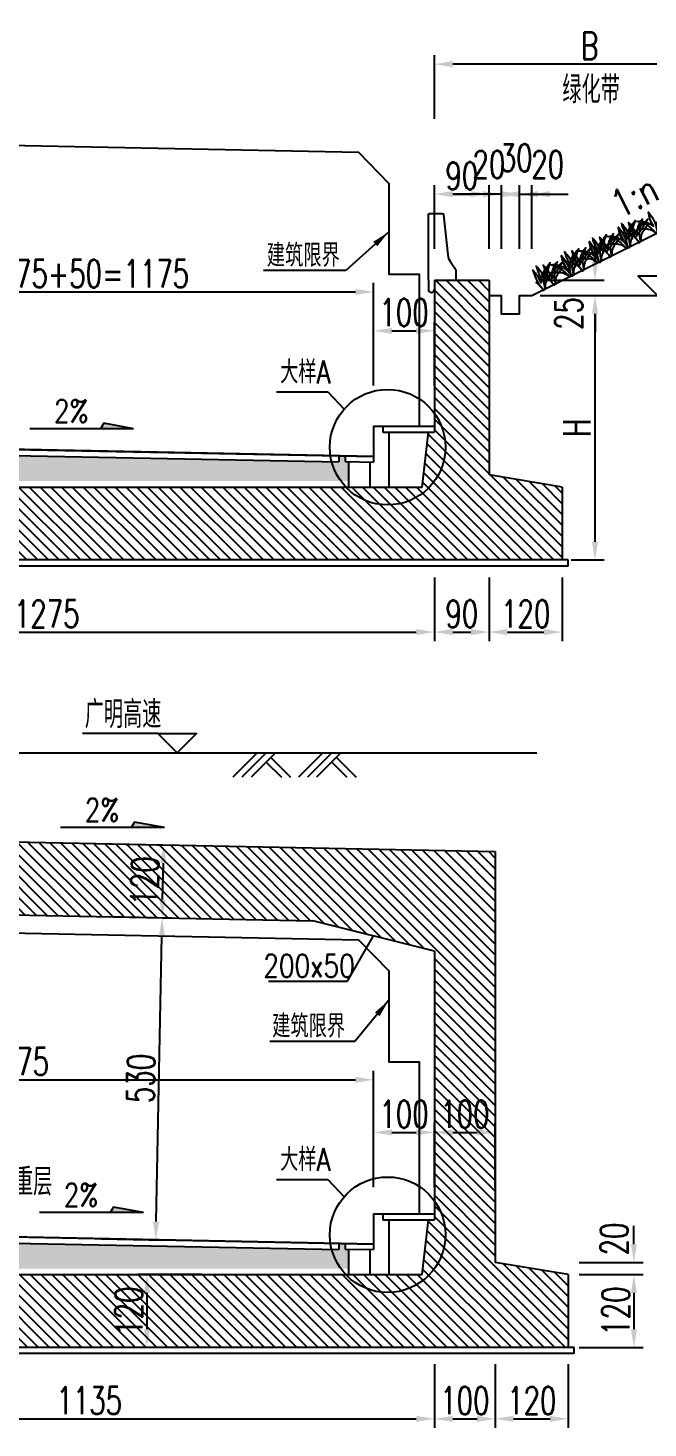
# Model space of a CAD drawing. Header units: millimetres. Extents: x -5615 to 11854, y -4751 to 15404.
# Drawn here: x 2190 to 3209, y -2188 to 115 of the extents above; entities that cross this region are included whole.
import ezdxf
from ezdxf.enums import TextEntityAlignment as Align

# ---------------------------------------------------------------- set-up
doc = ezdxf.new("R2010")
doc.units = ezdxf.units.MM
doc.header["$LTSCALE"] = 0.25
doc.header["$MEASUREMENT"] = 0
for name, color, linetype in [('3', 3, 'Continuous'), ('填充', 8, 'Continuous'), ('尺寸', 7, 'Continuous'), ('建筑限界', 9, 'Continuous'), ('文字', 7, 'Continuous'), ('标注', 7, 'Continuous'), ('次轮廓线', 7, 'Continuous'), ('轮廓线', 1, 'Continuous')]:
    doc.layers.add(name, color=color, linetype=linetype)
doc.styles.get("Standard").update_dxf_attribs({"font": 'simplex1.shx', "width": 0.7, "bigfont": 'hztxt.shx'})
doc.dimstyles.new('150', dxfattribs={"dimscale": 15, "dimtxt": 3, "dimasz": 2, "dimexe": 1, "dimexo": 1, "dimgap": 0.5, "dimtad": 1, "dimdec": 1, "dimdsep": 46, "dimtxsty": 'Standard', "dimcen": 0.5, "dimadec": 0, "dimazin": 0, "dimtfac": 1, "dimtdec": 1, "dimtofl": 0, "dimtmove": 2, "dimatfit": 3, "dimfxl": 0, "dimtolj": 1, "dimtzin": 0, "dimarcsym": 0})

# ---------------------------------------------------------------- blocks, each defined once
blk = doc.blocks.new('*D5')
at = {"layer": '标注', "color": 0, "lineweight": -2}
for p, q in [((1582.9, -788.8), (1582.9, -893.8)), ((2857.9, -788.8), (2857.9, -893.8)), ((1612.9, -878.8), (2827.9, -878.8))]:
    blk.add_line(p, q, dxfattribs=at)
at = {"layer": '标注', "color": 0}
for points in [[(1612.9, -873.8), (1612.9, -883.8), (1582.9, -878.8)], [(2827.9, -873.8), (2827.9, -883.8), (2857.9, -878.8)]]:
    blk.add_solid(points, dxfattribs=at)
at = {"layer": '标注', "color": 0, "insert": (2220.4, -848.8), "char_height": 45, "attachment_point": 5}
blk.add_mtext('\\A1;1275', dxfattribs=at)
blk = doc.blocks.new('*D6')
at = {"layer": '标注', "color": 0, "lineweight": -2}
for p, q in [((2857.9, -788.8), (2857.9, -893.8)), ((2947.9, -788.8), (2947.9, -893.8)), ((2887.9, -878.8), (2917.9, -878.8))]:
    blk.add_line(p, q, dxfattribs=at)
at = {"layer": '标注', "color": 0}
for points in [[(2887.9, -873.8), (2887.9, -883.8), (2857.9, -878.8)], [(2917.9, -873.8), (2917.9, -883.8), (2947.9, -878.8)]]:
    blk.add_solid(points, dxfattribs=at)
at = {"layer": '标注', "color": 0, "insert": (2902.9, -848.8), "char_height": 45, "attachment_point": 5}
blk.add_mtext('\\A1;90', dxfattribs=at)
blk = doc.blocks.new('*D7')
at = {"layer": '标注', "color": 0, "lineweight": -2}
for p, q in [((2947.9, -788.8), (2947.9, -893.8)), ((3067.9, -788.8), (3067.9, -893.8)), ((2977.9, -878.8), (3037.9, -878.8))]:
    blk.add_line(p, q, dxfattribs=at)
at = {"layer": '标注', "color": 0}
for points in [[(2977.9, -873.8), (2977.9, -883.8), (2947.9, -878.8)], [(3037.9, -873.8), (3037.9, -883.8), (3067.9, -878.8)]]:
    blk.add_solid(points, dxfattribs=at)
at = {"layer": '标注', "color": 0, "insert": (3007.9, -848.8), "char_height": 45, "attachment_point": 5}
blk.add_mtext('\\A1;120', dxfattribs=at)
blk = doc.blocks.new('*D15')
at = {"layer": '标注', "color": 0, "lineweight": -2}
for p, q in [((2857.9, -248.5), (2857.9, -143.5)), ((2887.9, -158.5), (2917.9, -158.5)), ((2947.9, -248.5), (2947.9, -143.5))]:
    blk.add_line(p, q, dxfattribs=at)
at = {"layer": '标注', "color": 0}
for points in [[(2887.9, -153.5), (2887.9, -163.5), (2857.9, -158.5)], [(2917.9, -153.5), (2917.9, -163.5), (2947.9, -158.5)]]:
    blk.add_solid(points, dxfattribs=at)
at = {"layer": '标注', "color": 0, "insert": (2902.9, -128.5), "char_height": 45, "attachment_point": 5}
blk.add_mtext('\\A1;90', dxfattribs=at)
blk = doc.blocks.new('*D16')
at = {"layer": '标注', "color": 0, "lineweight": -2}
for p, q in [((1582.9, -409.3), (1582.9, -304.3)), ((1612.9, -319.3), (2727.9, -319.3)), ((2757.9, -409.3), (2757.9, -304.3))]:
    blk.add_line(p, q, dxfattribs=at)
at = {"layer": '标注', "color": 0}
for points in [[(1612.9, -314.3), (1612.9, -324.3), (1582.9, -319.3)], [(2727.9, -314.3), (2727.9, -324.3), (2757.9, -319.3)]]:
    blk.add_solid(points, dxfattribs=at)
at = {"layer": '标注', "color": 0, "insert": (2170.4, -289.3), "char_height": 45, "attachment_point": 5}
blk.add_mtext('\\A1;50+2x350+375+50=1175', dxfattribs=at)
blk = doc.blocks.new('*D17')
at = {"layer": '标注', "color": 0, "lineweight": -2}
for p, q in [((2757.9, -473.3), (2757.9, -368.3)), ((2857.9, -473.3), (2857.9, -368.3)), ((2787.9, -383.3), (2827.9, -383.3))]:
    blk.add_line(p, q, dxfattribs=at)
at = {"layer": '标注', "color": 0}
for points in [[(2787.9, -378.3), (2787.9, -388.3), (2757.9, -383.3)], [(2827.9, -378.3), (2827.9, -388.3), (2857.9, -383.3)]]:
    blk.add_solid(points, dxfattribs=at)
at = {"layer": '标注', "color": 0, "insert": (2807.9, -353.3), "char_height": 45, "attachment_point": 5}
blk.add_mtext('\\A1;100', dxfattribs=at)
blk = doc.blocks.new('*D26')
at = {"layer": '标注', "color": 0, "lineweight": -2}
for p, q in [((1722.9, -2083), (1722.9, -2188)), ((2857.9, -2083), (2857.9, -2188)), ((1752.9, -2173), (2827.9, -2173))]:
    blk.add_line(p, q, dxfattribs=at)
at = {"layer": '标注', "color": 0}
for points in [[(1752.9, -2168), (1752.9, -2178), (1722.9, -2173)], [(2827.9, -2168), (2827.9, -2178), (2857.9, -2173)]]:
    blk.add_solid(points, dxfattribs=at)
at = {"layer": '标注', "color": 0, "insert": (2290.4, -2143), "char_height": 45, "attachment_point": 5}
blk.add_mtext('\\A1;1135', dxfattribs=at)
blk = doc.blocks.new('*D27')
at = {"layer": '标注', "color": 0, "lineweight": -2}
for p, q in [((2857.9, -2083), (2857.9, -2188)), ((2957.9, -2083), (2957.9, -2188)), ((2887.9, -2173), (2927.9, -2173))]:
    blk.add_line(p, q, dxfattribs=at)
at = {"layer": '标注', "color": 0}
for points in [[(2887.9, -2168), (2887.9, -2178), (2857.9, -2173)], [(2927.9, -2168), (2927.9, -2178), (2957.9, -2173)]]:
    blk.add_solid(points, dxfattribs=at)
at = {"layer": '标注', "color": 0, "insert": (2907.9, -2143), "char_height": 45, "attachment_point": 5}
blk.add_mtext('\\A1;100', dxfattribs=at)
blk = doc.blocks.new('*D28')
at = {"layer": '标注', "color": 0, "lineweight": -2}
for p, q in [((2957.9, -2083), (2957.9, -2188)), ((3077.9, -2083), (3077.9, -2188)), ((2987.9, -2173), (3047.9, -2173))]:
    blk.add_line(p, q, dxfattribs=at)
at = {"layer": '标注', "color": 0}
for points in [[(2987.9, -2168), (2987.9, -2178), (2957.9, -2173)], [(3047.9, -2168), (3047.9, -2178), (3077.9, -2173)]]:
    blk.add_solid(points, dxfattribs=at)
at = {"layer": '标注', "color": 0, "insert": (3017.9, -2143), "char_height": 45, "attachment_point": 5}
blk.add_mtext('\\A1;120', dxfattribs=at)
blk = doc.blocks.new('*D21')
at = {"layer": '标注', "color": 0, "lineweight": -2}
for p, q in [((1582.9, -1705.3), (1582.9, -1600.3)), ((2757.9, -1705.3), (2757.9, -1600.3)), ((1612.9, -1615.3), (2727.9, -1615.3))]:
    blk.add_line(p, q, dxfattribs=at)
at = {"layer": '标注', "color": 0}
for points in [[(1612.9, -1610.3), (1612.9, -1620.3), (1582.9, -1615.3)], [(2727.9, -1610.3), (2727.9, -1620.3), (2757.9, -1615.3)]]:
    blk.add_solid(points, dxfattribs=at)
at = {"layer": '标注', "color": 0, "insert": (2170.4, -1585.3), "char_height": 45, "attachment_point": 5}
blk.add_mtext('\\A1;1175', dxfattribs=at)
blk = doc.blocks.new('*D22')
at = {"layer": '标注', "color": 0, "lineweight": -2}
for p, q in [((2757.9, -1791.8), (2757.9, -1686.8)), ((2787.9, -1701.8), (2827.9, -1701.8)), ((2857.9, -1791.8), (2857.9, -1686.8))]:
    blk.add_line(p, q, dxfattribs=at)
at = {"layer": '标注', "color": 0}
for points in [[(2787.9, -1696.8), (2787.9, -1706.8), (2757.9, -1701.8)], [(2827.9, -1696.8), (2827.9, -1706.8), (2857.9, -1701.8)]]:
    blk.add_solid(points, dxfattribs=at)
at = {"layer": '标注', "color": 0, "insert": (2807.9, -1671.8), "char_height": 45, "attachment_point": 5}
blk.add_mtext('\\A1;100', dxfattribs=at)
blk = doc.blocks.new('箭头')
at = {"layer": '尺寸'}
blk.add_hatch(color=256, dxfattribs=at).paths.add_polyline_path([(0, 0), (-0.35, 0.6), (-3.63, 0)])
for p, q in [((-3.63, 0), (-0.35, 0.6)), ((-3.63, 0), (7.74, 0)), ((-0.35, 0.6), (0, 0))]:
    blk.add_line(p, q, dxfattribs=at)
blk = doc.blocks.new('*D34')
at = {"layer": '标注', "color": 0, "lineweight": -2}
for p, q in [((2322.9, -1227), (2427.8, -1229.1)), ((2411, -1318.7), (2412.2, -1258.8)), ((2320.5, -1346.9), (2425.4, -1349))]:
    blk.add_line(p, q, dxfattribs=at)
at = {"layer": '标注', "color": 0}
for points in [[(2407.2, -1258.7), (2417.2, -1258.9), (2412.8, -1228.8)], [(2406, -1318.6), (2416, -1318.8), (2410.4, -1348.7)]]:
    blk.add_solid(points, dxfattribs=at)
at = {"layer": '标注', "color": 0, "insert": (2381.6, -1288.2), "char_height": 45, "attachment_point": 5, "rotation": 88.8542}
blk.add_mtext('\\A1;120', dxfattribs=at)
blk = doc.blocks.new('*D36')
at = {"layer": '标注', "color": 0, "lineweight": -2}
for p, q in [((2857.9, -1791.8), (2857.9, -1686.8)), ((2887.9, -1701.8), (2927.9, -1701.8)), ((2957.9, -1791.8), (2957.9, -1686.8))]:
    blk.add_line(p, q, dxfattribs=at)
at = {"layer": '标注', "color": 0}
for points in [[(2887.9, -1696.8), (2887.9, -1706.8), (2857.9, -1701.8)], [(2927.9, -1696.8), (2927.9, -1706.8), (2957.9, -1701.8)]]:
    blk.add_solid(points, dxfattribs=at)
at = {"layer": '标注', "color": 0, "insert": (2907.9, -1671.8), "char_height": 45, "attachment_point": 5}
blk.add_mtext('\\A1;100', dxfattribs=at)
blk = doc.blocks.new('*D37')
at = {"layer": '标注', "color": 0, "lineweight": -2}
for p, q in [((3185.9, -1885.7), (3185.9, -1855.7)), ((3095.9, -1915.7), (3200.9, -1915.7)), ((3095.9, -1935.7), (3200.9, -1935.7)), ((3185.9, -1965.7), (3185.9, -1995.7))]:
    blk.add_line(p, q, dxfattribs=at)
at = {"layer": '标注', "color": 0}
for points in [[(3180.9, -1885.7), (3190.9, -1885.7), (3185.9, -1915.7)], [(3180.9, -1965.7), (3190.9, -1965.7), (3185.9, -1935.7)]]:
    blk.add_solid(points, dxfattribs=at)
at = {"layer": '标注', "color": 0, "insert": (3153.6, -1877.1), "char_height": 45, "attachment_point": 5, "rotation": 90}
blk.add_mtext('\\A1;20', dxfattribs=at)
blk = doc.blocks.new('*D38')
at = {"layer": '标注', "color": 0, "lineweight": -2}
for p, q in [((3095.9, -1935.7), (3200.9, -1935.7)), ((3185.9, -1965.7), (3185.9, -2025.7)), ((3095.9, -2055.7), (3200.9, -2055.7))]:
    blk.add_line(p, q, dxfattribs=at)
at = {"layer": '标注', "color": 0}
for points in [[(3180.9, -1965.7), (3190.9, -1965.7), (3185.9, -1935.7)], [(3180.9, -2025.7), (3190.9, -2025.7), (3185.9, -2055.7)]]:
    blk.add_solid(points, dxfattribs=at)
at = {"layer": '标注', "color": 0, "insert": (3155.9, -1995.7), "char_height": 45, "attachment_point": 5, "rotation": 90}
blk.add_mtext('\\A1;120', dxfattribs=at)
blk = doc.blocks.new('*D148')
at = {"layer": '标注', "color": 0, "lineweight": -2}
for p, q in [((2320.5, -1346.9), (2425.4, -1349)), ((2400.4, -1848.5), (2409.8, -1378.7)), ((2309.9, -1876.7), (2414.8, -1878.8))]:
    blk.add_line(p, q, dxfattribs=at)
at = {"layer": '标注', "color": 0}
for points in [[(2404.8, -1378.6), (2414.8, -1378.8), (2410.4, -1348.7)], [(2395.4, -1848.4), (2405.4, -1848.6), (2399.8, -1878.5)]]:
    blk.add_solid(points, dxfattribs=at)
at = {"layer": '标注', "color": 0, "insert": (2375.1, -1613), "char_height": 45, "attachment_point": 5, "rotation": 88.8542}
blk.add_mtext('\\A1;530', dxfattribs=at)
blk = doc.blocks.new('*D154')
at = {"layer": '标注', "color": 0, "lineweight": -2}
for p, q in [((2475.3, -1935.7), (2370.3, -1935.7)), ((2385.3, -1965.7), (2385.3, -2025.7)), ((2475.3, -2055.7), (2370.3, -2055.7))]:
    blk.add_line(p, q, dxfattribs=at)
at = {"layer": '标注', "color": 0}
for points in [[(2380.3, -1965.7), (2390.3, -1965.7), (2385.3, -1935.7)], [(2380.3, -2025.7), (2390.3, -2025.7), (2385.3, -2055.7)]]:
    blk.add_solid(points, dxfattribs=at)
at = {"layer": '标注', "color": 0, "insert": (2355.3, -1995.7), "char_height": 45, "attachment_point": 5, "rotation": 90}
blk.add_mtext('\\A1;120', dxfattribs=at)
blk = doc.blocks.new('*D156')
at = {"layer": '标注', "color": 0, "lineweight": -2}
for p, q in [((2146.3, -640.2), (2041.3, -640.2)), ((2056.3, -730.2), (2056.3, -670.2)), ((2146.3, -760.2), (2041.3, -760.2))]:
    blk.add_line(p, q, dxfattribs=at)
at = {"layer": '标注', "color": 0}
for points in [[(2051.3, -670.2), (2061.3, -670.2), (2056.3, -640.2)], [(2051.3, -730.2), (2061.3, -730.2), (2056.3, -760.2)]]:
    blk.add_solid(points, dxfattribs=at)
at = {"layer": '标注', "color": 0, "insert": (2026.3, -700.2), "char_height": 45, "attachment_point": 5, "rotation": 90}
blk.add_mtext('\\A1;120', dxfattribs=at)
blk = doc.blocks.new('*D243')
at = {"layer": '标注', "color": 0, "lineweight": -2}
for p, q in [((3031.9, -325.2), (3136.9, -325.2)), ((3121.9, -730.2), (3121.9, -355.2)), ((3082.9, -760.2), (3136.9, -760.2))]:
    blk.add_line(p, q, dxfattribs=at)
at = {"layer": '标注', "color": 0}
for points in [[(3116.9, -355.2), (3126.9, -355.2), (3121.9, -325.2)], [(3116.9, -730.2), (3126.9, -730.2), (3121.9, -760.2)]]:
    blk.add_solid(points, dxfattribs=at)
at = {"layer": '标注', "color": 0, "insert": (3091.9, -542.7), "char_height": 45, "attachment_point": 5, "rotation": 90}
blk.add_mtext('\\A1;H', dxfattribs=at)
blk = doc.blocks.new('*D259')
at = {"layer": '标注', "color": 0, "lineweight": -2}
for p, q in [((2857.9, -34.7), (2857.9, 70.3)), ((3367.9, -34.7), (3367.9, 70.3)), ((3337.9, 55.3), (2887.9, 55.3))]:
    blk.add_line(p, q, dxfattribs=at)
at = {"layer": '标注', "color": 0}
for points in [[(2887.9, 60.3), (2887.9, 50.3), (2857.9, 55.3)], [(3337.9, 60.3), (3337.9, 50.3), (3367.9, 55.3)]]:
    blk.add_solid(points, dxfattribs=at)
at = {"layer": '标注', "color": 0, "insert": (3112.9, 85.3), "char_height": 45, "attachment_point": 5}
blk.add_mtext('\\A1;B', dxfattribs=at)
blk = doc.blocks.new('*D269')
at = {"layer": '标注', "color": 0, "lineweight": -2}
for p, q in [((3121.9, -270.2), (3121.9, -240.2)), ((3031.9, -300.2), (3136.9, -300.2)), ((3032.9, -325.2), (3136.9, -325.2)), ((3121.9, -355.2), (3121.9, -385.2))]:
    blk.add_line(p, q, dxfattribs=at)
at = {"layer": '标注', "color": 0}
for points in [[(3116.9, -270.2), (3126.9, -270.2), (3121.9, -300.2)], [(3116.9, -355.2), (3126.9, -355.2), (3121.9, -325.2)]]:
    blk.add_solid(points, dxfattribs=at)
at = {"layer": '标注', "color": 0, "insert": (3078.7, -354.8), "char_height": 45, "attachment_point": 5, "rotation": 90}
blk.add_mtext('\\A1;25', dxfattribs=at)
blk = doc.blocks.new('*D293')
at = {"color": 0, "lineweight": -2}
for p, q in [((2917.9, -158.5), (2887.9, -158.5)), ((2947.9, -248.5), (2947.9, -143.5)), ((2967.9, -248.5), (2967.9, -143.5)), ((2997.9, -158.5), (3027.9, -158.5))]:
    blk.add_line(p, q, dxfattribs=at)
at = {"color": 0}
for points in [[(2917.9, -153.5), (2917.9, -163.5), (2947.9, -158.5)], [(2997.9, -153.5), (2997.9, -163.5), (2967.9, -158.5)]]:
    blk.add_solid(points, dxfattribs=at)
at = {"color": 0, "insert": (2947.5, -109.7), "char_height": 45, "attachment_point": 5}
blk.add_mtext('\\A1;20', dxfattribs=at)
blk = doc.blocks.new('*D294')
at = {"color": 0, "lineweight": -2}
for p, q in [((2967.9, -158.5), (2937.9, -158.5)), ((2997.9, -248.5), (2997.9, -143.5)), ((3017.9, -248.5), (3017.9, -143.5)), ((3047.9, -158.5), (3077.9, -158.5))]:
    blk.add_line(p, q, dxfattribs=at)
at = {"color": 0}
for points in [[(2967.9, -153.5), (2967.9, -163.5), (2997.9, -158.5)], [(3047.9, -153.5), (3047.9, -163.5), (3017.9, -158.5)]]:
    blk.add_solid(points, dxfattribs=at)
at = {"color": 0, "insert": (3044, -109.7), "char_height": 45, "attachment_point": 5}
blk.add_mtext('\\A1;20', dxfattribs=at)
blk = doc.blocks.new('*D295')
at = {"color": 0, "lineweight": -2}
for p, q in [((2937.9, -158.5), (2907.9, -158.5)), ((2967.9, -248.5), (2967.9, -143.5)), ((2997.9, -248.5), (2997.9, -143.5)), ((3027.9, -158.5), (3057.9, -158.5))]:
    blk.add_line(p, q, dxfattribs=at)
at = {"color": 0}
for points in [[(2937.9, -153.5), (2937.9, -163.5), (2967.9, -158.5)], [(3027.9, -153.5), (3027.9, -163.5), (2997.9, -158.5)]]:
    blk.add_solid(points, dxfattribs=at)
at = {"color": 0, "insert": (2992.3, -98.7), "char_height": 45, "attachment_point": 5}
blk.add_mtext('\\A1;30', dxfattribs=at)

msp = doc.modelspace()

# ---------------------------------------------------------------- hatches: boundary and pattern name
at = {"layer": '填充'}
h = msp.add_hatch(dxfattribs=at)
h.set_pattern_fill('ANSI31', color=256, scale=100, style=0)
h.set_pattern_definition([(135, (2965.737, 0), (8.838835, 8.838835), [])])
h.paths.add_polyline_path([(1482.87, -640.21), (2712.09, -640.21, 0.6771338), (2875.9, -574.71, 0.1578684), (2857.87, -519.02), (2857.87, -300.21), (2947.87, -300.21), (2947.87, -620.21), (3067.87, -640.21), (3067.87, -760.21), (1482.87, -760.21)])
h.paths.add_polyline_path([(2847.87, -550.21), (2857.87, -550.21), (2857.87, -519.02, -0.1578684), (2875.9, -574.71, -0.6771338), (2712.09, -640.21), (2837.76, -640.21)], flags=17)
h = msp.add_hatch(dxfattribs=at)
h.set_pattern_fill('AR-CONC', color=256, scale=5, style=0)
h.set_pattern_definition([(130, (2965.737, -1159.732), (-35.863, -3.1376), [3.75, -41.25]), (185, (2965.737, -1159.732), (6.9376, 37.6096), [3, -33]), (79.5486, (2962.75, -1159.994), (-28.9255, 34.472), [3.187, -35.0571]), (133.8158, (2965.737, -1149.732), (-53.362, -8.276), [5.625, -61.875]), (83.3644, (2961.29, -1150.42), (-46.7331, 48.7059), [4.7805, -52.5856]), (188.8158, (2965.737, -1149.73), (-46.7331, 48.706), [4.5, -49.5]), (159, (2960.737, -1152.232), (-29.84535, -20.13094), [3.75, -41.25]), (214, (2960.737, -1152.232), (-12.1658, 36.2575), [3, -33]), (108.5486, (2958.25, -1153.91), (-42.0111, 16.1265), [3.187, -35.0571]), (142.5, (2965.737, -1159.732), (-0.60799, 16.64469), [0, -32.6, 0, -33.5, 0, -33.125]), (172.5, (2965.737, -1159.732), (-13.15348, 19.72059), [0, -19.1, 0, -31.85, 0, -12.625]), (212.5, (2976.887, -1159.732), (-26.69112, -1.12774), [0, -12.5, 0, -39, 0, -51.75]), (222.5, (2981.887, -1159.732), (-29.1593, 5.00525), [0, -16.25, 0, -25.9, 0, -36.75])])
h.paths.add_polyline_path([(1582.87, -576.71), (2702.87, -599.11), (2702.87, -589.11), (2712.87, -589.31), (2712.87, -599.41), (2717.87, -599.51), (2717.87, -630.21), (1582.87, -630.21)])
h.paths.add_polyline_path([(1482.87, -574.71), (1582.87, -576.71), (1582.87, -630.21), (1482.87, -630.21)])
h = msp.add_hatch(dxfattribs=at)
h.set_pattern_fill('ANSI31', color=256, scale=100, style=0)
h.set_pattern_definition([(135, (8601.451, -2e-12), (8.838835, 8.838835), [])])
h.paths.add_polyline_path([(1482.87, -1210.18), (2957.87, -1239.68), (2957.87, -1915.68), (3077.87, -1935.68), (3077.87, -2055.68), (1482.87, -2055.68)])
h.paths.add_polyline_path([(2837.76, -1935.68), (2847.87, -1845.68), (2857.87, -1845.68), (2857.87, -1403.68), (2657.87, -1353.68), (1722.87, -1334.98), (1522.87, -1374.98), (1522.87, -1885.68), (1722.87, -1935.68)], flags=16)
h = msp.add_hatch(dxfattribs=at)
h.set_pattern_fill('AR-CONC', color=256, scale=5, style=0)
h.set_pattern_definition([(130, (2965.737, 272.81), (-35.863, -3.1376), [3.75, -41.25]), (185, (2965.737, 272.81), (6.93757, 37.6096), [3, -33]), (79.5486, (2962.75, 272.548), (-28.92547, 34.472), [3.187, -35.0571]), (133.8158, (2965.737, 282.81), (-53.36205, -8.27595), [5.625, -61.875]), (83.3644, (2961.29, 282.12), (-46.7331, 48.7059), [4.7805, -52.5856]), (188.8158, (2965.737, 282.81), (-46.7331, 48.7059), [4.5, -49.5]), (159, (2960.737, 280.31), (-29.84535, -20.13094), [3.75, -41.25]), (214, (2960.737, 280.31), (-12.16577, 36.2575), [3, -33]), (108.5486, (2958.25, 278.63), (-42.01113, 16.12652), [3.187, -35.0571]), (142.5, (2965.737, 272.809), (-0.60799, 16.64469), [0, -32.6, 0, -33.5, 0, -33.125]), (172.5, (2965.737, 272.81), (-13.15348, 19.72059), [0, -19.1, 0, -31.85, 0, -12.625]), (212.5, (2976.887, 272.809), (-26.69112, -1.127744), [0, -12.5, 0, -39, 0, -51.75]), (222.5, (2981.887, 272.81), (-29.1593, 5.00525), [0, -16.25, 0, -25.9, 0, -36.75])])
h.paths.add_polyline_path([(1567.87, -1886.93), (1722.87, -1925.68), (2717.87, -1925.68), (2717.87, -1894.98), (2712.87, -1894.88), (2712.87, -1884.78), (2702.87, -1884.58), (2702.87, -1894.58), (1567.87, -1871.88)])

# ---------------------------------------------------------------- linework, layer by layer
for p, q in [((3136.92, -325.21), (3272.81, -325.21)), ((2598.24, -483.62), (2682.85, -483.62)), ((2682.85, -483.62), (2709.39, -512.16)), ((2402.89, -1045.9), (2279.28, -1045.9)), ((2715.17, -1452.95), (2757.87, -1378.68)), ((2584.94, -1452.95), (2715.17, -1452.95)), ((2598.24, -1779.09), (2682.85, -1779.09)), ((2682.85, -1779.09), (2709.39, -1807.63)), ((3087.87, -2065.68), (-122.13, -2065.68)), ((3087.87, -2065.68), (3087.87, -2055.68))]:
    msp.add_line(p, q)
msp.add_lwpolyline([(2847.87, -300.21), (2847.87, -192.71, -0.4142136), (2850.37, -190.21), (2870.32, -190.21, -0.3839793), (2872.8, -192.44), (2879.69, -258.19, 0.1263332), (2884.1, -270.08), (2892.42, -282.06, -0.1529225), (2892.87, -283.49), (2892.87, -300.21)], format="xyb")
for centre in [(2780.9, -574.71), (2780.9, -1870.18)]:
    msp.add_circle(centre, 95)
at = {"layer": '3', "color": 9}
for points in [[(3188.68, -229.5, 0.013375), (3208.88, -199.81, 0.001492), (3184.84, -222.72, 0.302407), (3182.81, -231.84, -0.1063996), (3188.5, -201.64, 0.2267195), (3179.16, -227.59, 0.091203), (3165.28, -206.92, 0.074282), (3176.27, -231.59)], [(3209.87, -207.97, 0.0394978), (3201.94, -218.27, 0.232087), (3197.56, -236.29, -0.1911867), (3200.16, -199.91, 0.2267195), (3190.82, -225.86, 0.091203), (3176.94, -205.19, 0.1239074), (3195.19, -238.36, 0.0624947), (3182, -224.92)], [(3192.08, -215.93, -0.0394978), (3205.09, -215.76, -0.232087), (3222.13, -223.08, 0.1911867), (3191.46, -203.32, -0.2267195), (3217.82, -211.42, -0.091203), (3209.62, -187.91, -0.1239074), (3225.2, -222.42, -0.0624947), (3222.37, -203.8)], [(3141.01, -253.34, 0.013375), (3161.21, -223.64, 0.001492), (3137.17, -246.55, 0.302407), (3135.14, -255.68, -0.1063996), (3140.83, -225.47, 0.2267195), (3131.49, -251.42, 0.091203), (3117.61, -230.75, 0.074282), (3128.61, -255.42)], [(3162.2, -231.8, 0.0394978), (3154.27, -242.11, 0.232087), (3149.9, -260.12, -0.1911867), (3152.49, -223.74, 0.2267195), (3143.16, -249.69, 0.091203), (3129.27, -229.02, 0.1239074), (3147.53, -262.19, 0.0624947), (3134.33, -248.75)], [(3142.79, -240.57, -0.0394978), (3155.8, -240.41, -0.232087), (3172.84, -247.72, 0.1911867), (3142.17, -227.97, -0.2267195), (3168.53, -236.07, -0.091203), (3160.33, -212.56, -0.1239074), (3175.91, -247.07, -0.0624947), (3173.08, -228.44)], [(3192.73, -216.54, 0.0394978), (3184.79, -226.84, 0.232087), (3180.42, -244.86, -0.1911867), (3183.02, -208.48, 0.2267195), (3173.68, -234.43, 0.091203), (3159.8, -213.76, 0.1239074), (3178.05, -246.93, 0.0624947), (3164.85, -233.49)], [(3095.26, -276.21, 0.013375), (3115.46, -246.52, 0.001492), (3091.43, -269.43, 0.302407), (3089.39, -278.55, -0.1063996), (3095.08, -248.35, 0.2267195), (3085.75, -274.3, 0.091203), (3071.86, -253.63, 0.074282), (3082.86, -278.3)], [(3116.46, -254.67, 0.0394978), (3108.52, -264.98, 0.232087), (3104.15, -283, -0.1911867), (3106.75, -246.62, 0.2267195), (3097.41, -272.56, 0.091203), (3083.53, -251.89, 0.1239074), (3101.78, -285.07, 0.0624947), (3088.58, -271.63)], [(3095.13, -264.4, -0.0394978), (3108.13, -264.24, -0.232087), (3125.17, -271.55, 0.1911867), (3094.51, -251.8, -0.2267195), (3120.87, -259.9, -0.091203), (3112.66, -236.39, -0.1239074), (3128.25, -270.9, -0.0624947), (3125.42, -252.28)], [(3145.06, -240.37, 0.0394978), (3137.13, -250.68, 0.232087), (3132.75, -268.7, -0.1911867), (3135.35, -232.31, 0.2267195), (3126.01, -258.26, 0.091203), (3112.13, -237.59, 0.1239074), (3130.38, -270.76, 0.0624947), (3117.19, -257.32)], [(3048.61, -299.54, 0.013375), (3068.81, -269.84, 0.001492), (3044.77, -292.75, 0.302407), (3042.74, -301.88, -0.1063996), (3048.43, -271.67, 0.2267195), (3039.09, -297.62, 0.091203), (3025.21, -276.95, 0.074282), (3036.21, -301.63)], [(3069.8, -278, 0.0394978), (3061.87, -288.31, 0.232087), (3057.5, -306.33, -0.1911867), (3060.09, -269.94, 0.2267195), (3050.76, -295.89, 0.091203), (3036.87, -275.22, 0.1239074), (3055.13, -308.39, 0.0624947), (3041.93, -294.95)], [(3049.38, -287.28, -0.0394978), (3062.38, -287.11, -0.232087), (3079.42, -294.43, 0.1911867), (3048.76, -274.68, -0.2267195), (3075.12, -282.77, -0.091203), (3066.91, -259.27, -0.1239074), (3082.5, -293.77, -0.0624947), (3079.67, -275.15)], [(3099.31, -263.25, 0.0394978), (3091.38, -273.55, 0.232087), (3087.01, -291.57, -0.1911867), (3089.6, -255.19, 0.2267195), (3080.27, -281.13, 0.091203), (3066.38, -260.47, 0.1239074), (3084.64, -293.64, 0.0624947), (3071.44, -280.2)], [(3052.66, -286.57, 0.0394978), (3044.73, -296.88, 0.232087), (3040.35, -314.9, -0.1911867), (3042.95, -278.51, 0.2267195), (3033.61, -304.46, 0.091203), (3019.73, -283.79, 0.1239074), (3037.98, -316.96, 0.0624947), (3024.79, -303.53)]]:
    msp.add_lwpolyline(points, format="xyb", dxfattribs=at)
at = {"layer": '填充'}
for p, q in [((-34.11, -1077.72), (3026.29, -1077.72)), ((2566.37, -1077.72), (2526.42, -1117.67)), ((2581.37, -1077.72), (2541.42, -1117.67)), ((2596.37, -1077.72), (2556.42, -1117.67)), ((2674.17, -1077.72), (2634.22, -1117.67)), ((2689.17, -1077.72), (2649.22, -1117.67)), ((2704.17, -1077.72), (2664.22, -1117.67)), ((2581.37, -1092.72), (2606.32, -1117.67)), ((2588.87, -1085.22), (2621.32, -1117.67)), ((2689.17, -1092.72), (2714.12, -1117.67)), ((2696.67, -1085.22), (2729.12, -1117.67))]:
    msp.add_line(p, q, dxfattribs=at)
at = {"layer": '建筑限界'}
for points in [[(1557.87, -466.71), (1557.87, -116.21), (1607.87, -67.21), (2732.87, -89.71), (2782.87, -140.71), (2782.87, -290.21), (2832.87, -290.21), (2832.87, -540.21)], [(2757.87, -590.21), (1582.87, -566.71)], [(1557.87, -1847.08), (1557.87, -1411.68), (1607.87, -1362.68), (2732.87, -1385.18), (2782.87, -1436.18), (2782.87, -1585.68), (2832.87, -1585.68), (2832.87, -1835.68)], [(2757.87, -1885.68), (1562.87, -1861.78)]]:
    msp.add_lwpolyline(points, dxfattribs=at)
at = {"layer": '次轮廓线'}
for p, q in [((2757.87, -540.21), (2757.87, -599.21)), ((2757.87, -540.21), (2857.87, -540.21)), ((2772.87, -540.21), (2772.87, -550.21)), ((2772.87, -550.21), (2857.87, -550.21)), ((2782.87, -550.21), (2782.87, -640.21)), ((1482.87, -574.71), (2700.87, -599.07)), ((1582.87, -566.71), (2757.87, -590.21)), ((2700.87, -589.11), (2700.87, -599.07)), ((2710.87, -589.31), (2710.87, -598.27)), ((2710.87, -598.27), (2757.87, -599.21)), ((2716.87, -598.39), (2716.87, -640.21)), ((2751.87, -599.09), (2751.87, -640.21)), ((3077.87, -770.21), (-112.13, -770.21)), ((3077.87, -770.21), (3077.87, -760.21)), ((2757.87, -1835.68), (2757.87, -1894.68)), ((2757.87, -1835.68), (2857.87, -1835.68)), ((2772.87, -1835.68), (2772.87, -1845.68)), ((1562.87, -1861.78), (2757.87, -1885.68)), ((2772.87, -1845.68), (2857.87, -1845.68)), ((2782.87, -1845.68), (2782.87, -1935.68)), ((1522.87, -1870.98), (2700.87, -1894.54)), ((2700.87, -1884.58), (2700.87, -1894.54)), ((2710.87, -1884.78), (2710.87, -1893.74)), ((2710.87, -1893.74), (2757.87, -1894.68)), ((2716.87, -1893.86), (2716.87, -1935.68)), ((2751.87, -1894.56), (2751.87, -1935.68))]:
    msp.add_line(p, q, dxfattribs=at)
for points in [[(3256.5, -293.39), (3192.86, -293.39), (3224.68, -325.21)], [(2402.89, -1045.9), (2466.53, -1045.9), (2434.71, -1077.72)]]:
    msp.add_lwpolyline(points, close=True, dxfattribs=at)
at = {"layer": '轮廓线'}
for p, q in [((3017.87, -325.21), (3367.87, -150.21)), ((2847.87, -300.21), (2847.87, -315.21)), ((2857.87, -300.21), (2947.87, -300.21)), ((2857.87, -300.21), (2857.87, -550.21)), ((2947.87, -300.21), (2947.87, -620.21)), ((2837.76, -640.21), (2847.87, -550.21)), ((3067.87, -640.21), (2947.87, -620.21)), ((126.86, -640.21), (2837.76, -640.21)), ((3067.87, -640.21), (3067.87, -760.21)), ((3077.87, -760.21), (-112.13, -760.21)), ((1482.87, -1210.18), (2957.87, -1239.68)), ((2957.87, -1239.68), (2957.87, -1915.68)), ((1722.87, -1334.98), (2657.87, -1353.68)), ((2857.87, -1403.68), (2657.87, -1353.68)), ((2857.87, -1403.68), (2857.87, -1845.68)), ((2837.76, -1935.68), (2847.87, -1845.68)), ((3077.87, -1935.68), (2957.87, -1915.68)), ((1722.87, -1935.68), (2837.76, -1935.68)), ((3077.87, -1935.68), (3077.87, -2055.68)), ((3087.87, -2055.68), (-122.13, -2055.68))]:
    msp.add_line(p, q, dxfattribs=at)
msp.add_lwpolyline([(2947.87, -325.21), (2967.87, -325.21), (2967.87, -355.21), (2997.87, -355.21), (2997.87, -325.21), (3017.87, -325.21)], dxfattribs=at)
msp.add_arc((2852.87, -315.21), 5, 180, 0, dxfattribs=at)

# ---------------------------------------------------------------- block references
at = {"layer": '尺寸', "xscale": -15, "yscale": 15, "zscale": 15}
for p in [(2308.86, -544.32), (2359.49, -1200.4), (2324.92, -1833.64)]:
    msp.add_blockref('箭头', p, dxfattribs=at)

# ---------------------------------------------------------------- texts
at = {"layer": '文字'}
for s, height, width, p in [('绿化带', 45, 0.7, (3115.53, 13.44)), ('建筑限界', 37.5, 0.8, (2642.3, -259.23)), ('2%', 37.5, 0.8, (2260.7, -515.36)), ('广明高速', 45, 0.7, (2346.02, -1014.18)), ('2%', 37.5, 0.8, (2311.34, -1171.44)), ('200x50', 37.5, 0.8, (2651.75, -1427.83)), ('建筑限界', 37.5, 0.8, (2651.09, -1527.05)), ('2%', 37.5, 0.8, (2276.76, -1804.68))]:
    msp.add_text(s, height=height, dxfattribs=dict(at, width=width)).set_placement(p, align=Align.MIDDLE_CENTER)
at = {"layer": '文字', "width": 0.8}
for s, height, rotation, p in [('1:n', 45, 26.74157, (3186.62, -161.73)), ('大样A', 37.5, 360, (2645.69, -451.04)), ('大样A', 37.5, 360, (2645.69, -1746.51))]:
    msp.add_text(s, height=height, rotation=rotation, dxfattribs=at).set_placement(p, align=Align.MIDDLE_CENTER)
at = {"layer": '文字', "width": 0.7}
msp.add_text('40~60.7cmC25砼压重层', height=45, dxfattribs=at).set_placement((1775.62, -1805.66))

# ---------------------------------------------------------------- dimensions: what is measured, and where the dimension line sits
for base, p1, p2, picture, middle in [((2947.87, -158.46), (2967.87, -325.21), (2947.87, -300.21), '*D293', (2947.48, -109.71)), ((2967.87, -158.46), (2997.87, -325.21), (2967.87, -325.21), '*D295', (2992.31, -98.7)), ((2997.87, -158.46), (3017.87, -325.21), (2997.87, -325.21), '*D294', (3044.04, -109.71))]:
    dim = msp.add_linear_dim(base=base, p1=p1, p2=p2, dimstyle='150')
    dim.commit()
    dim.dimension.update_dxf_attribs({"geometry": picture, "text_midpoint": middle, "dimtype": 160})
at = {"layer": '标注'}
for base, p1, p2, angle, text, picture, middle in [((2857.87, 55.27), (3367.87, -150.21), (2857.87, -300.21), 180, 'B', '*D259', (3112.87, 85.27)), ((3121.92, -325.21), (3067.87, -760.21), (2947.87, -325.21), 90, 'H', '*D243', (3091.92, -542.71))]:
    dim = msp.add_linear_dim(base=base, p1=p1, p2=p2, angle=angle, text=text, dimstyle='150', dxfattribs=at)
    dim.commit()
    dim.dimension.update_dxf_attribs({"geometry": picture, "text_midpoint": middle})
for base, p1, p2, picture, middle in [((2947.87, -158.46), (2857.87, -540.21), (2947.87, -620.21), '*D15', (2902.87, -128.46)), ((2857.87, -383.28), (2757.87, -540.21), (2857.87, -540.21), '*D17', (2807.87, -353.28)), ((2857.87, -878.79), (1582.87, -568.57), (2857.87, -550.21), '*D5', (2220.37, -848.79)), ((2947.87, -878.79), (2857.87, -550.21), (2947.87, -620.21), '*D6', (2902.87, -848.79)), ((3067.87, -878.79), (2947.87, -620.21), (3067.87, -760.21), '*D7', (3007.87, -848.79)), ((2757.87, -1615.32), (1582.87, -1861.98), (2757.87, -1835.68), '*D21', (2170.37, -1585.32)), ((2857.87, -1701.76), (2757.87, -1835.68), (2857.87, -1835.68), '*D22', (2807.87, -1671.76)), ((2957.87, -1701.76), (2857.87, -1835.68), (2957.87, -1915.68), '*D36', (2907.87, -1671.76)), ((2857.87, -2173.02), (1722.87, -1935.68), (2857.87, -1845.68), '*D26', (2290.37, -2143.02)), ((2957.87, -2173.02), (2857.87, -1845.68), (2957.87, -1915.68), '*D27', (2907.87, -2143.02)), ((3077.87, -2173.02), (2957.87, -1915.68), (3077.87, -2055.68), '*D28', (3017.87, -2143.02))]:
    dim = msp.add_linear_dim(base=base, p1=p1, p2=p2, dimstyle='150', dxfattribs=at)
    dim.commit()
    dim.dimension.update_dxf_attribs({"geometry": picture, "text_midpoint": middle})
for base, p1, p2, picture, middle in [((3121.92, -300.21), (3017.87, -325.21), (2947.87, -300.21), '*D269', (3078.65, -354.82)), ((3185.88, -1915.68), (3077.87, -1935.68), (2957.87, -1915.68), '*D37', (3153.6, -1877.1))]:
    dim = msp.add_linear_dim(base=base, p1=p1, p2=p2, angle=90, dimstyle='150', dxfattribs=at)
    dim.commit()
    dim.dimension.update_dxf_attribs({"geometry": picture, "text_midpoint": middle, "dimtype": 160})
dim = msp.add_linear_dim(base=(2757.87, -319.26), p1=(1582.87, -600.24), p2=(2757.87, -540.21), text='50+2x350+375+50=<>', dimstyle='150', dxfattribs=at)
dim.commit()
dim.dimension.update_dxf_attribs({"geometry": '*D16', "text_midpoint": (2170.37, -289.26)})
for base, p1, p2, picture, middle in [((2056.34, -640.21), (3077.87, -760.21), (2837.76, -640.21), '*D156', (2026.34, -700.21)), ((2385.34, -2055.68), (2837.76, -1935.68), (2837.76, -2055.68), '*D154', (2355.34, -1995.68)), ((3185.88, -2055.68), (3077.87, -1935.68), (3077.87, -2055.68), '*D38', (3155.88, -1995.68))]:
    dim = msp.add_linear_dim(base=base, p1=p1, p2=p2, angle=90, dimstyle='150', dxfattribs=at)
    dim.commit()
    dim.dimension.update_dxf_attribs({"geometry": picture, "text_midpoint": middle})
dim = msp.add_aligned_dim(p1=(2190.37, -1344.33), p2=(2192.77, -1224.38), distance=-220.11, dimstyle='150', dxfattribs=at)
dim.commit()
dim.dimension.update_dxf_attribs({"geometry": '*D34', "text_midpoint": (2381.64, -1288.15)})
dim = msp.add_aligned_dim(p1=(2190.37, -1874.33), p2=(2200.96, -1344.54), distance=-209.51, text='530', dimstyle='150', dxfattribs=at)
dim.commit()
dim.dimension.update_dxf_attribs({"geometry": '*D148', "text_midpoint": (2375.14, -1613.02)})

# ---------------------------------------------------------------- leaders
for points in [[(2782.87, -220.46), (2712.4, -284.1), (2577.02, -284.1)], [(2782.87, -1484.46), (2726.9, -1552.5), (2587.35, -1552.5)]]:
    msp.add_leader(points, dimstyle='150', dxfattribs=at)

doc.saveas('drawing.dxf')
